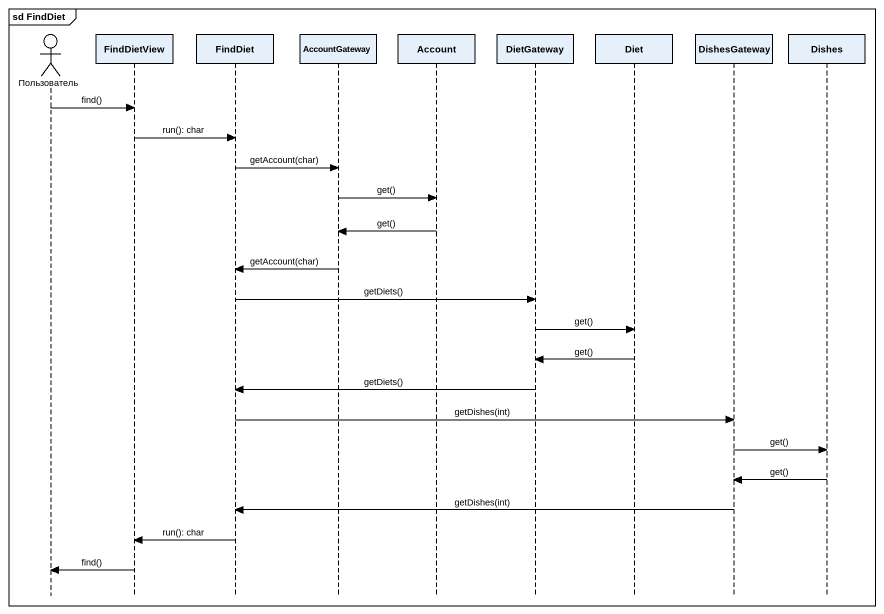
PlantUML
@startuml
mainframe sd FindDiet
hide footbox
actor Пользователь
participant FindDietView
participant FindDiet
participant AccountGateway
participant Account
participant DietGateway
participant Diet
participant DishesGateway
participant Dishes

Пользователь -> FindDietView : find()
FindDietView -> FindDiet : run(): char
FindDiet -> AccountGateway : getAccount(char)
AccountGateway -> Account : get()
Account -> AccountGateway : get()
AccountGateway -> FindDiet : getAccount(char)
FindDiet -> DietGateway : getDiets()
DietGateway -> Diet : get()
Diet -> DietGateway : get()
DietGateway -> FindDiet : getDiets()
FindDiet -> DishesGateway : getDishes(int)
DishesGateway -> Dishes : get()
Dishes -> DishesGateway : get()
DishesGateway -> FindDiet : getDishes(int)
FindDiet -> FindDietView : run(): char
FindDietView -> Пользователь : find()
@enduml
